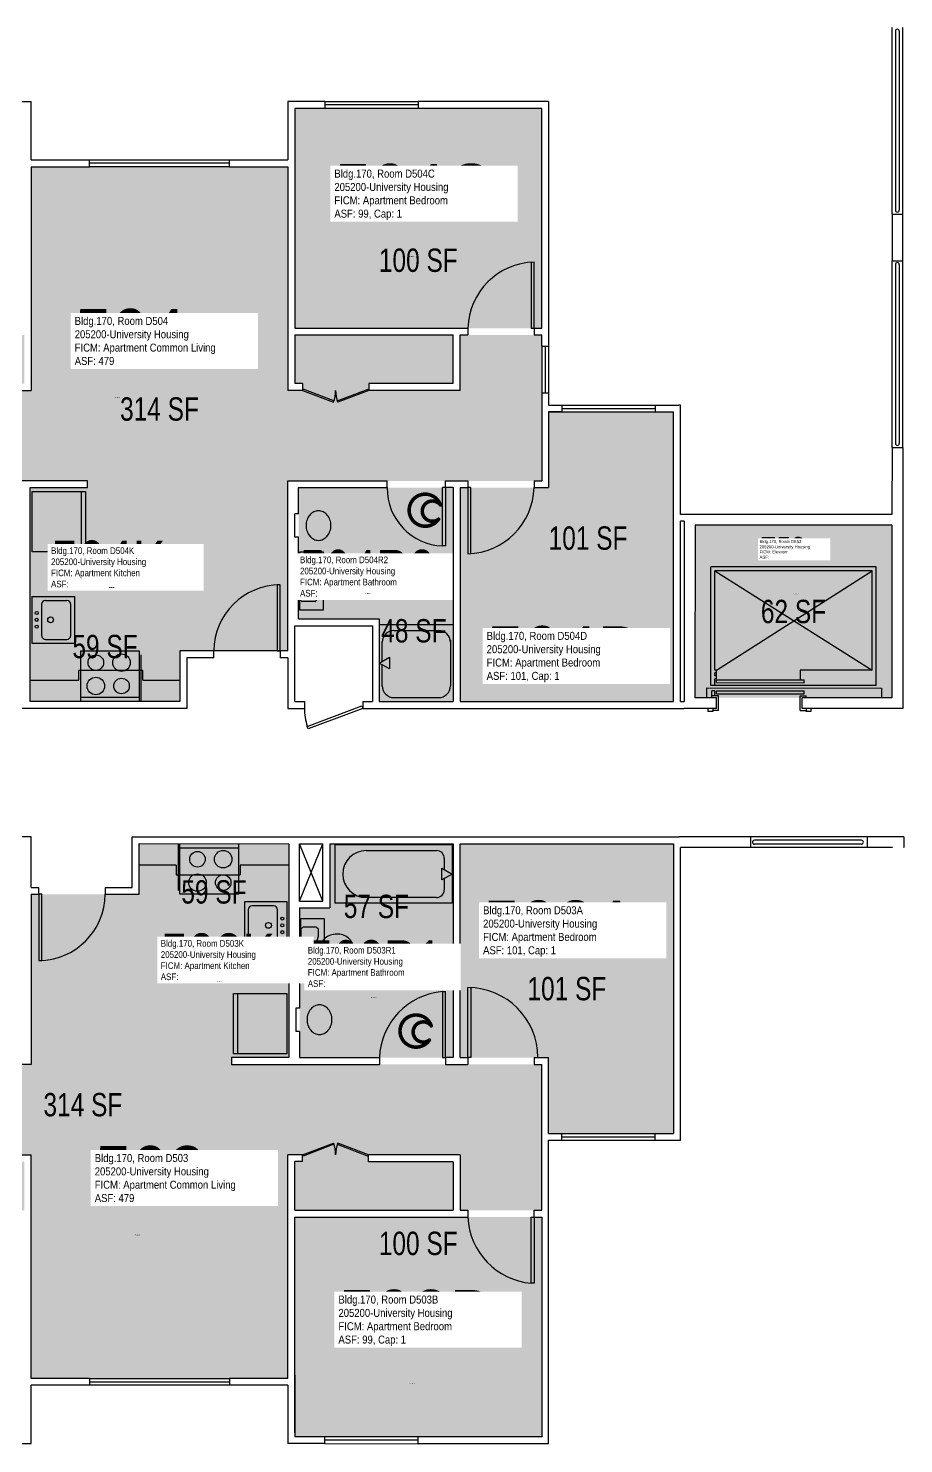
# Model space of a CAD drawing. Header units: inches. Extents: x -54 to 1917, y -52 to 2058.
# Drawn here: x 915 to 1365, y -52 to 676 of the extents above; entities that cross this region are included whole.
import ezdxf
from ezdxf.enums import TextEntityAlignment as Align

# ---------------------------------------------------------------- set-up
doc = ezdxf.new("R2010")
doc.units = ezdxf.units.IN
doc.header["$LTSCALE"] = 10
doc.header["$MEASUREMENT"] = 0
doc.layers.get('0').update_dxf_attribs({"linetype": 'CONTINUOUS'})
for name, color, linetype in [('A-DOOR', 2, 'CONTINUOUS'), ('A-FLOR', 3, 'CONTINUOUS'), ('A-GLAZ', 1, 'CONTINUOUS'), ('A-IDEN-ICON', 4, 'CONTINUOUS'), ('A-IDEN-RNUM', 7, 'CONTINUOUS'), ('A-IDEN-SNUM', 4, 'CONTINUOUS'), ('A-IDEN-VNUM', 4, 'CONTINUOUS'), ('A-WALL', 5, 'CONTINUOUS'), ('AREA-TEXT', 3, 'CONTINUOUS'), ('P-SANR-FIXT', 2, 'CONTINUOUS'), ('Rooms-Category-Color', 7, 'CONTINUOUS'), ('Rooms-College-Color', 7, 'CONTINUOUS'), ('Rooms-Department-Color', 7, 'CONTINUOUS'), ('Rooms-Division-Color', 7, 'CONTINUOUS'), ('Rooms-Information', 7, 'CONTINUOUS')]:
    doc.layers.add(name, color=color, linetype=linetype)
doc.styles.add('CP_AREA', font='arial.ttf', dxfattribs={"height": 15})
doc.styles.add('CP_ROOMSNUMBER', font='arial.ttf', dxfattribs={"height": 1})
doc.styles.add('CP_ROOMVNUMBER', font='arial.ttf', dxfattribs={"width": 0.85, "height": 0.075})

# ---------------------------------------------------------------- blocks, each defined once
blk = doc.blocks.new('CPBATH')
at = {"color": 0, "linetype": 'ByBlock', "const_width": 0.0127}
for points in [[(0.0571, 0.0168, 0.861492), (-0.0551, 0, 1)], [(-0.0551, 0, 0.726902), (0.0487, -0.0337, 1)], [(0.0571, 0.0168, 0.729002), (-0.0084, -0.0042, 1)], [(-0.0084, -0.0042, 0.609468), (0.0487, -0.0337, 1)]]:
    blk.add_lwpolyline(points, format="xyb", dxfattribs=at)
at = {"color": 0, "linetype": 'ByBlock', "const_width": 0.00637}
for points in [[(0.0544, 0.0152, 1), (0.0599, 0.0184, 1)], [(0.0459, -0.0353, 1), (0.0515, -0.0321, 1)]]:
    blk.add_lwpolyline(points, format="xyb", close=True, dxfattribs=at)

msp = doc.modelspace()

# ---------------------------------------------------------------- hatches: boundary and pattern name
at = {"layer": 'Rooms-Category-Color', "true_color": 0x728ef3}
for points in [[(1051.58, 521.84), (1178.58, 521.82), (1178.59, 634.82), (1051.59, 634.84)], [(1178.56, 518.26), (1178.56, 443.26), (1048.06, 443.26), (1048.06, 355.76), (992.56, 355.76), (992.56, 439.76), (945.05, 439.76), (945.05, 443.26), (785.56, 443.26), (785.56, 518.26), (827.56, 518.26), (827.56, 489.76), (874.56, 489.76), (874.56, 493.26), (831.06, 493.26), (831.06, 518.26), (912.56, 518.26), (912.56, 493.26), (908.56, 493.26), (908.56, 489.76), (916.06, 489.76), (916.06, 604.76), (1048.06, 604.76), (1048.06, 489.76), (1055.56, 489.76), (1055.56, 493.26), (1051.56, 493.26), (1051.56, 518.26), (1133.06, 518.26), (1133.06, 493.26), (1089.56, 493.26), (1089.56, 489.76), (1136.56, 489.76), (1136.56, 518.26)], [(1182.08, 478.82), (1246.32, 478.82), (1246.31, 329.82), (1136.56, 329.83), (1136.57, 439.83), (1182.07, 439.82)], [(915.56, 439.76), (992.56, 439.76), (992.56, 329.76), (915.56, 329.76)], [(1133.06, 439.76), (1053.56, 439.76), (1053.56, 372.33), (1095.06, 372.33), (1095.06, 329.76), (1133.06, 329.76)], [(971.56, 256.76), (1048.56, 256.76), (1048.56, 146.76), (971.56, 146.76)], [(1069.56, 256.76), (1133.06, 256.76), (1133.06, 146.76), (1054.06, 146.76), (1054.06, 223.76), (1069.56, 223.76)], [(1136.59, 256.75), (1246.34, 256.74), (1246.32, 107.74), (1182.07, 107.74), (1182.08, 146.74), (1136.58, 146.75)], [(785.56, 68.26), (785.56, 143.26), (916.06, 143.26), (916.06, 230.76), (971.56, 230.76), (971.56, 146.76), (1019.07, 146.76), (1019.07, 143.26), (1178.56, 143.26), (1178.56, 68.26), (1136.56, 68.26), (1136.56, 96.76), (1089.56, 96.76), (1089.56, 93.26), (1133.06, 93.26), (1133.06, 68.26), (1051.56, 68.26), (1051.56, 93.26), (1055.56, 93.26), (1055.56, 96.76), (1048.06, 96.76), (1048.06, -18.24), (916.06, -18.24), (916.06, 96.76), (908.56, 96.76), (908.56, 93.26), (912.56, 93.26), (912.56, 68.26), (831.06, 68.26), (831.06, 93.26), (874.56, 93.26), (874.56, 96.76), (827.56, 96.76), (827.56, 68.26)], [(1051.57, 64.76), (1178.57, 64.74), (1178.56, -48.26), (1051.56, -48.24)]]:
    msp.add_hatch(color=171, dxfattribs=at).paths.add_polyline_path(points)
at = {"layer": 'Rooms-Category-Color', "true_color": 0xadadad}
msp.add_hatch(color=253, dxfattribs=at).paths.add_polyline_path([(1358.56, 331.77), (1358.57, 420.52), (1257.32, 420.54), (1257.31, 331.79)])
at = {"layer": 'Rooms-College-Color', "true_color": 0xadadad}
for points in [[(1051.58, 521.84), (1178.58, 521.82), (1178.59, 634.82), (1051.59, 634.84)], [(1178.56, 518.26), (1178.56, 443.26), (1048.06, 443.26), (1048.06, 355.76), (992.56, 355.76), (992.56, 439.76), (945.05, 439.76), (945.05, 443.26), (785.56, 443.26), (785.56, 518.26), (827.56, 518.26), (827.56, 489.76), (874.56, 489.76), (874.56, 493.26), (831.06, 493.26), (831.06, 518.26), (912.56, 518.26), (912.56, 493.26), (908.56, 493.26), (908.56, 489.76), (916.06, 489.76), (916.06, 604.76), (1048.06, 604.76), (1048.06, 489.76), (1055.56, 489.76), (1055.56, 493.26), (1051.56, 493.26), (1051.56, 518.26), (1133.06, 518.26), (1133.06, 493.26), (1089.56, 493.26), (1089.56, 489.76), (1136.56, 489.76), (1136.56, 518.26)], [(1182.08, 478.82), (1246.32, 478.82), (1246.31, 329.82), (1136.56, 329.83), (1136.57, 439.83), (1182.07, 439.82)], [(915.56, 439.76), (992.56, 439.76), (992.56, 329.76), (915.56, 329.76)], [(1133.06, 439.76), (1053.56, 439.76), (1053.56, 372.33), (1095.06, 372.33), (1095.06, 329.76), (1133.06, 329.76)], [(1358.56, 331.77), (1358.57, 420.52), (1257.32, 420.54), (1257.31, 331.79)], [(971.56, 256.76), (1048.56, 256.76), (1048.56, 146.76), (971.56, 146.76)], [(1069.56, 256.76), (1133.06, 256.76), (1133.06, 146.76), (1054.06, 146.76), (1054.06, 223.76), (1069.56, 223.76)], [(1136.59, 256.75), (1246.34, 256.74), (1246.32, 107.74), (1182.07, 107.74), (1182.08, 146.74), (1136.58, 146.75)], [(785.56, 68.26), (785.56, 143.26), (916.06, 143.26), (916.06, 230.76), (971.56, 230.76), (971.56, 146.76), (1019.07, 146.76), (1019.07, 143.26), (1178.56, 143.26), (1178.56, 68.26), (1136.56, 68.26), (1136.56, 96.76), (1089.56, 96.76), (1089.56, 93.26), (1133.06, 93.26), (1133.06, 68.26), (1051.56, 68.26), (1051.56, 93.26), (1055.56, 93.26), (1055.56, 96.76), (1048.06, 96.76), (1048.06, -18.24), (916.06, -18.24), (916.06, 96.76), (908.56, 96.76), (908.56, 93.26), (912.56, 93.26), (912.56, 68.26), (831.06, 68.26), (831.06, 93.26), (874.56, 93.26), (874.56, 96.76), (827.56, 96.76), (827.56, 68.26)], [(1051.57, 64.76), (1178.57, 64.74), (1178.56, -48.26), (1051.56, -48.24)]]:
    msp.add_hatch(color=253, dxfattribs=at).paths.add_polyline_path(points)
at = {"layer": 'Rooms-Department-Color', "true_color": 0x604aed}
for points in [[(1051.58, 521.84), (1178.58, 521.82), (1178.59, 634.82), (1051.59, 634.84)], [(1178.56, 518.26), (1178.56, 443.26), (1048.06, 443.26), (1048.06, 355.76), (992.56, 355.76), (992.56, 439.76), (945.05, 439.76), (945.05, 443.26), (785.56, 443.26), (785.56, 518.26), (827.56, 518.26), (827.56, 489.76), (874.56, 489.76), (874.56, 493.26), (831.06, 493.26), (831.06, 518.26), (912.56, 518.26), (912.56, 493.26), (908.56, 493.26), (908.56, 489.76), (916.06, 489.76), (916.06, 604.76), (1048.06, 604.76), (1048.06, 489.76), (1055.56, 489.76), (1055.56, 493.26), (1051.56, 493.26), (1051.56, 518.26), (1133.06, 518.26), (1133.06, 493.26), (1089.56, 493.26), (1089.56, 489.76), (1136.56, 489.76), (1136.56, 518.26)], [(1182.08, 478.82), (1246.32, 478.82), (1246.31, 329.82), (1136.56, 329.83), (1136.57, 439.83), (1182.07, 439.82)], [(915.56, 439.76), (992.56, 439.76), (992.56, 329.76), (915.56, 329.76)], [(1133.06, 439.76), (1053.56, 439.76), (1053.56, 372.33), (1095.06, 372.33), (1095.06, 329.76), (1133.06, 329.76)], [(971.56, 256.76), (1048.56, 256.76), (1048.56, 146.76), (971.56, 146.76)], [(1069.56, 256.76), (1133.06, 256.76), (1133.06, 146.76), (1054.06, 146.76), (1054.06, 223.76), (1069.56, 223.76)], [(1136.59, 256.75), (1246.34, 256.74), (1246.32, 107.74), (1182.07, 107.74), (1182.08, 146.74), (1136.58, 146.75)], [(785.56, 68.26), (785.56, 143.26), (916.06, 143.26), (916.06, 230.76), (971.56, 230.76), (971.56, 146.76), (1019.07, 146.76), (1019.07, 143.26), (1178.56, 143.26), (1178.56, 68.26), (1136.56, 68.26), (1136.56, 96.76), (1089.56, 96.76), (1089.56, 93.26), (1133.06, 93.26), (1133.06, 68.26), (1051.56, 68.26), (1051.56, 93.26), (1055.56, 93.26), (1055.56, 96.76), (1048.06, 96.76), (1048.06, -18.24), (916.06, -18.24), (916.06, 96.76), (908.56, 96.76), (908.56, 93.26), (912.56, 93.26), (912.56, 68.26), (831.06, 68.26), (831.06, 93.26), (874.56, 93.26), (874.56, 96.76), (827.56, 96.76), (827.56, 68.26)], [(1051.57, 64.76), (1178.57, 64.74), (1178.56, -48.26), (1051.56, -48.24)]]:
    msp.add_hatch(color=173, dxfattribs=at).paths.add_polyline_path(points)
at = {"layer": 'Rooms-Department-Color', "true_color": 0xacacac}
msp.add_hatch(color=253, dxfattribs=at).paths.add_polyline_path([(1358.56, 331.77), (1358.57, 420.52), (1257.32, 420.54), (1257.31, 331.79)])
at = {"layer": 'Rooms-Division-Color', "true_color": 0x604aed}
for points in [[(1051.58, 521.84), (1178.58, 521.82), (1178.59, 634.82), (1051.59, 634.84)], [(1178.56, 518.26), (1178.56, 443.26), (1048.06, 443.26), (1048.06, 355.76), (992.56, 355.76), (992.56, 439.76), (945.05, 439.76), (945.05, 443.26), (785.56, 443.26), (785.56, 518.26), (827.56, 518.26), (827.56, 489.76), (874.56, 489.76), (874.56, 493.26), (831.06, 493.26), (831.06, 518.26), (912.56, 518.26), (912.56, 493.26), (908.56, 493.26), (908.56, 489.76), (916.06, 489.76), (916.06, 604.76), (1048.06, 604.76), (1048.06, 489.76), (1055.56, 489.76), (1055.56, 493.26), (1051.56, 493.26), (1051.56, 518.26), (1133.06, 518.26), (1133.06, 493.26), (1089.56, 493.26), (1089.56, 489.76), (1136.56, 489.76), (1136.56, 518.26)], [(1182.08, 478.82), (1246.32, 478.82), (1246.31, 329.82), (1136.56, 329.83), (1136.57, 439.83), (1182.07, 439.82)], [(915.56, 439.76), (992.56, 439.76), (992.56, 329.76), (915.56, 329.76)], [(1133.06, 439.76), (1053.56, 439.76), (1053.56, 372.33), (1095.06, 372.33), (1095.06, 329.76), (1133.06, 329.76)], [(971.56, 256.76), (1048.56, 256.76), (1048.56, 146.76), (971.56, 146.76)], [(1069.56, 256.76), (1133.06, 256.76), (1133.06, 146.76), (1054.06, 146.76), (1054.06, 223.76), (1069.56, 223.76)], [(1136.59, 256.75), (1246.34, 256.74), (1246.32, 107.74), (1182.07, 107.74), (1182.08, 146.74), (1136.58, 146.75)], [(785.56, 68.26), (785.56, 143.26), (916.06, 143.26), (916.06, 230.76), (971.56, 230.76), (971.56, 146.76), (1019.07, 146.76), (1019.07, 143.26), (1178.56, 143.26), (1178.56, 68.26), (1136.56, 68.26), (1136.56, 96.76), (1089.56, 96.76), (1089.56, 93.26), (1133.06, 93.26), (1133.06, 68.26), (1051.56, 68.26), (1051.56, 93.26), (1055.56, 93.26), (1055.56, 96.76), (1048.06, 96.76), (1048.06, -18.24), (916.06, -18.24), (916.06, 96.76), (908.56, 96.76), (908.56, 93.26), (912.56, 93.26), (912.56, 68.26), (831.06, 68.26), (831.06, 93.26), (874.56, 93.26), (874.56, 96.76), (827.56, 96.76), (827.56, 68.26)], [(1051.57, 64.76), (1178.57, 64.74), (1178.56, -48.26), (1051.56, -48.24)]]:
    msp.add_hatch(color=173, dxfattribs=at).paths.add_polyline_path(points)
at = {"layer": 'Rooms-Division-Color', "true_color": 0xadadad}
msp.add_hatch(color=253, dxfattribs=at).paths.add_polyline_path([(1358.56, 331.77), (1358.57, 420.52), (1257.32, 420.54), (1257.31, 331.79)])

# ---------------------------------------------------------------- linework, layer by layer
at = {"layer": 'A-DOOR'}
for p, q in [((1173.08, 555.82), (1173.08, 521.82)), ((1174.58, 521.82), (1174.58, 555.82)), ((1173.08, 521.82), (1174.58, 521.82)), ((1055.83, 490.5), (1055.58, 489.84)), ((1055.58, 489.84), (1071.45, 483.75)), ((1071.7, 484.41), (1055.83, 490.5)), ((1073.45, 484.41), (1089.32, 490.49)), ((1089.58, 489.83), (1073.7, 483.75)), ((1089.32, 490.49), (1089.58, 489.83)), ((1071.45, 483.75), (1071.7, 484.41)), ((1073.7, 483.75), (1073.45, 484.41)), ((1129.07, 439.83), (1127.57, 439.83)), ((1127.57, 409.83), (1127.57, 439.83)), ((1129.07, 439.83), (1129.07, 409.83)), ((1142.07, 439.83), (1140.57, 439.83)), ((1140.57, 439.83), (1140.57, 405.83)), ((1142.07, 405.83), (1142.07, 439.83)), ((1129.07, 409.83), (1127.57, 409.83)), ((1042.57, 389.84), (1042.56, 355.84)), ((1044.07, 389.84), (1042.57, 389.84)), ((1044.06, 355.84), (1044.07, 389.84)), ((1044.06, 355.84), (1010.06, 355.84)), ((1042.56, 355.84), (1044.06, 355.84)), ((1057.99, 317.07), (1086.06, 327.65)), ((1086.06, 327.65), (1086.56, 326.33)), ((1086.56, 326.33), (1058.49, 315.75)), ((1058.49, 315.75), (1057.99, 317.07)), ((920.09, 230.77), (920.08, 196.77)), ((921.59, 230.77), (920.09, 230.77)), ((921.58, 196.77), (921.59, 230.77)), ((920.08, 196.77), (921.58, 196.77)), ((1140.58, 146.75), (1140.58, 182.75)), ((1142.08, 182.75), (1142.08, 146.75)), ((1127.58, 180.75), (1129.08, 180.75)), ((1127.58, 180.75), (1127.58, 146.75)), ((1129.08, 146.75), (1129.08, 180.75)), ((1127.58, 146.75), (1129.08, 146.75)), ((1142.08, 146.75), (1140.58, 146.75)), ((1055.57, 96.76), (1071.45, 102.84)), ((1071.7, 102.18), (1055.83, 96.1)), ((1071.45, 102.84), (1071.7, 102.18)), ((1073.7, 102.84), (1073.45, 102.18)), ((1073.45, 102.18), (1089.32, 96.09)), ((1089.57, 96.75), (1073.7, 102.84)), ((1055.83, 96.1), (1055.57, 96.76)), ((1089.32, 96.09), (1089.57, 96.75)), ((1173.07, 30.74), (1173.07, 64.74)), ((1173.07, 64.74), (1174.57, 64.74)), ((1174.57, 64.74), (1174.57, 30.74)), ((1174.57, 30.74), (1173.07, 30.74))]:
    msp.add_line(p, q, dxfattribs=at)
for centre, radius, start, end in [((1175.54, 520.86), 34.97, 91.56957, 178.41804), ((1055.58, 489.84), 17, 339.01634, 359.9938), ((1089.58, 489.83), 17, 179.9938, 200.97126), ((1128.84, 439.57), 29.77, 179.50414, 267.54586), ((1139.61, 440.79), 34.97, 271.56957, 358.41804), ((1044.06, 355.84), 34, 89.9938, 179.9938), ((1083.75, 325.96), 27.2, 179.21789, 199.04598), ((920.09, 230.77), 34, 269.9938, 359.9938), ((1140.58, 146.75), 36, 359.9938, 89.9938), ((1130.68, 145.25), 35.64, 94.99207, 177.57987), ((1055.57, 96.76), 17, 359.9938, 20.97126), ((1089.57, 96.75), 17, 159.01634, 179.9938), ((1176.21, 66.28), 35.67, 182.4583, 264.94497)]:
    msp.add_arc(centre, radius, start, end, dxfattribs=at)
at = {"layer": 'A-FLOR'}
for p, q in [((1360.33, 674.51), (1360.33, 582.51)), ((1362.33, 674.51), (1362.33, 582.51)), ((1360.33, 554.51), (1360.34, 462.51)), ((1362.33, 554.51), (1362.34, 462.51)), ((1350.44, 399.05), (1265.44, 399.06)), ((1265.44, 338.06), (1265.44, 399.06)), ((1348.44, 397.05), (1267.44, 397.06)), ((1267.44, 346.06), (1267.44, 397.06)), ((1267.44, 397.06), (1348.44, 346.05)), ((1268.44, 346.06), (1348.44, 397.05)), ((1348.44, 346.05), (1348.44, 397.05)), ((1350.44, 338.05), (1350.44, 399.05)), ((1268.44, 346.06), (1267.44, 346.06)), ((1268.44, 344.56), (1267.44, 344.56)), ((1267.44, 343.06), (1267.44, 344.56)), ((1268.44, 343.06), (1267.44, 343.06)), ((1268.44, 341.56), (1268.44, 346.06)), ((1311.44, 346.05), (1311.44, 341.05)), ((1348.44, 346.05), (1311.44, 346.05)), ((1263.19, 336.81), (1263.19, 331.81)), ((1263.19, 336.81), (1353.19, 336.8)), ((1350.44, 338.05), (1265.44, 338.06)), ((1265.94, 331.81), (1265.94, 335.31)), ((1267.44, 335.31), (1265.94, 335.31)), ((1267.44, 338.06), (1267.44, 341.56)), ((1268.44, 341.56), (1267.44, 341.56)), ((1267.44, 332.81), (1267.44, 335.31)), ((1268.44, 339.56), (1268.44, 341.06)), ((1268.44, 341.06), (1313.44, 341.05)), ((1268.44, 339.56), (1313.44, 339.55)), ((1268.44, 333.81), (1268.44, 335.31)), ((1268.44, 335.31), (1313.44, 335.3)), ((1313.44, 339.55), (1313.44, 341.05)), ((1313.44, 333.8), (1313.44, 335.3)), ((1353.19, 336.8), (1353.19, 331.8)), ((1267.19, 332.81), (1266.19, 332.81)), ((1269.44, 332.81), (1267.44, 332.81)), ((1268.44, 333.81), (1313.44, 333.8)), ((1269.43, 325.31), (1269.44, 332.81)), ((1311.43, 325.3), (1311.44, 332.8)), ((1311.44, 332.8), (1314.44, 332.8)), ((1314.44, 331.8), (1314.44, 332.8)), ((1263.95, 326.31), (1263.95, 324.81)), ((1266.45, 324.81), (1263.95, 324.81)), ((1266.45, 326.31), (1266.45, 324.81)), ((1269.43, 325.31), (1266.45, 325.31)), ((1311.43, 325.3), (1314.43, 325.3)), ((1314.43, 326.3), (1314.43, 324.8)), ((1314.43, 326.3), (1314.43, 325.3)), ((1316.93, 324.8), (1314.43, 324.8)), ((1316.93, 326.3), (1316.93, 324.8)), ((1054.09, 227.26), (1066.09, 256.76)), ((1066.09, 227.26), (1054.09, 256.76)), ((1342.84, 258.51), (1287.84, 258.51)), ((1342.84, 256.51), (1287.84, 256.51))]:
    msp.add_line(p, q, dxfattribs=at)
for centre, start, end in [((1361.33, 674.51), 0.00104, 180.00104), ((1361.33, 582.51), 180.00104, 0.00104), ((1361.33, 554.51), 0.00104, 180.00104), ((1361.34, 462.51), 180.00104, 0.00104)]:
    msp.add_arc(centre, 1, start, end, dxfattribs=at)
at = {"layer": 'A-FLOR', "extrusion": (-0.001852, 2.01619e-07, 0.999998)}
for centre, start, end in [((1287.84, 257.51, -2.38), 89.99376, 269.99376), ((1342.84, 257.51, -2.49), 269.99376, 89.99376)]:
    msp.add_arc(centre, 1, start, end, dxfattribs=at)
at = {"layer": 'A-GLAZ'}
for p, q in [((1067.09, 638.33), (1115.09, 638.33)), ((1115.09, 636.58), (1067.09, 636.58)), ((1115.09, 634.83), (1067.09, 634.83)), ((946.09, 608.35), (1018.09, 608.34)), ((1018.09, 606.59), (946.09, 606.6)), ((1018.09, 604.84), (946.09, 604.85)), ((1178.58, 512.57), (1178.58, 488.57)), ((1180.33, 512.57), (1180.33, 488.57)), ((1182.08, 512.57), (1182.08, 488.57)), ((1188.83, 482.32), (1236.83, 482.32)), ((1188.83, 480.57), (1236.83, 480.57)), ((1188.83, 478.82), (1236.82, 478.82)), ((1188.82, 107.74), (1236.82, 107.74)), ((1188.82, 105.99), (1236.82, 105.99)), ((1188.82, 104.24), (1236.82, 104.24)), ((946.06, -18.23), (1018.06, -18.24)), ((946.06, -19.98), (1018.06, -19.99)), ((1018.06, -21.74), (946.06, -21.73)), ((1115.06, -48.25), (1067.06, -48.24)), ((1115.06, -50), (1067.06, -49.99)), ((1067.06, -51.74), (1115.06, -51.75))]:
    msp.add_line(p, q, dxfattribs=at)
at = {"layer": 'A-WALL'}
for p, q in [((1358.58, 580.51), (1358.58, 676.51)), ((1364.08, 580.51), (1364.08, 676.51)), ((897.09, 638.35), (916.09, 638.35)), ((916.09, 608.35), (916.09, 638.35)), ((1067.09, 638.33), (1048.09, 638.34)), ((1048.09, 638.34), (1048.09, 608.34)), ((1067.09, 634.83), (1051.59, 634.84)), ((1051.59, 634.84), (1051.59, 603.09)), ((1067.09, 638.33), (1067.09, 634.83)), ((1182.09, 638.32), (1115.09, 638.33)), ((1115.09, 638.33), (1115.09, 634.83)), ((1178.59, 634.82), (1115.09, 634.83)), ((1178.58, 521.82), (1178.59, 634.82)), ((1182.09, 638.32), (1182.08, 512.57)), ((916.09, 604.85), (916.08, 489.85)), ((916.09, 608.35), (946.09, 608.35)), ((916.09, 604.85), (946.09, 604.85)), ((946.09, 604.85), (946.09, 608.35)), ((1018.09, 608.34), (1048.09, 608.34)), ((1018.09, 604.84), (1018.09, 608.34)), ((1018.09, 604.84), (1048.09, 604.84)), ((1048.09, 604.84), (1048.08, 489.84)), ((1051.59, 603.09), (1051.58, 521.84)), ((1358.58, 580.51), (1364.08, 580.51)), ((1358.58, 580.51), (1358.58, 556.51)), ((1364.08, 556.51), (1364.08, 580.51)), ((1358.58, 556.51), (1364.08, 556.51)), ((1358.59, 460.51), (1358.58, 556.51)), ((1364.09, 460.51), (1364.08, 556.51)), ((1051.58, 521.84), (1140.58, 521.83)), ((1051.58, 518.34), (1051.58, 493.34)), ((1051.58, 518.34), (1133.08, 518.33)), ((1133.08, 493.33), (1133.08, 518.33)), ((1136.58, 518.33), (1140.58, 518.33)), ((1136.58, 489.83), (1136.58, 518.33)), ((1140.58, 521.83), (1140.58, 518.33)), ((1174.58, 521.82), (1178.58, 521.82)), ((1174.58, 521.82), (1174.58, 518.32)), ((1174.58, 518.32), (1178.58, 518.32)), ((1178.58, 512.57), (1178.58, 518.32)), ((1178.58, 512.57), (1182.08, 512.57)), ((908.58, 489.85), (916.08, 489.85)), ((1055.58, 489.84), (1048.08, 489.84)), ((1055.58, 493.34), (1051.58, 493.34)), ((1055.58, 493.34), (1055.58, 489.84)), ((1089.58, 493.33), (1089.58, 489.83)), ((1133.08, 493.33), (1089.58, 493.33)), ((1136.58, 489.83), (1089.58, 489.83)), ((1178.58, 488.57), (1178.58, 482.82)), ((1178.58, 488.57), (1182.08, 488.57)), ((1182.08, 488.57), (1182.08, 482.32)), ((1178.58, 482.82), (1178.57, 443.32)), ((1182.08, 482.32), (1188.83, 482.32)), ((1188.83, 482.32), (1188.83, 478.82)), ((1236.83, 482.32), (1236.82, 478.82)), ((1236.83, 482.32), (1249.08, 482.31)), ((1249.83, 482.31), (1249.08, 482.31)), ((1249.82, 426.06), (1249.83, 482.31)), ((1182.08, 478.82), (1182.07, 439.82)), ((1188.83, 478.82), (1182.08, 478.82)), ((1182.08, 478.82), (1188.83, 478.82)), ((1236.82, 478.82), (1246.32, 478.82)), ((1246.31, 329.82), (1246.32, 478.82)), ((1358.59, 460.51), (1358.57, 426.05)), ((1358.59, 460.51), (1364.09, 460.51)), ((1364.09, 460.51), (1364.07, 426.05)), ((915.57, 443.35), (869.07, 443.36)), ((915.56, 329.85), (915.57, 439.85)), ((945.06, 443.35), (915.57, 443.35)), ((915.57, 439.85), (945.06, 439.85)), ((945.06, 439.85), (945.06, 443.35)), ((1048.06, 355.84), (1048.07, 443.34)), ((1048.07, 443.34), (1099.07, 443.33)), ((1053.57, 426.34), (1053.57, 439.84)), ((1053.57, 439.84), (1099.07, 439.83)), ((1099.07, 439.83), (1099.07, 443.33)), ((1129.07, 443.33), (1140.57, 443.33)), ((1129.07, 439.83), (1129.07, 443.33)), ((1129.07, 439.83), (1129.07, 443.33)), ((1133.07, 439.83), (1129.07, 439.83)), ((1133.07, 439.83), (1133.06, 329.83)), ((1136.57, 439.83), (1136.56, 329.83)), ((1136.57, 439.83), (1140.57, 439.83)), ((1140.57, 443.33), (1140.57, 439.83)), ((1174.57, 443.32), (1174.57, 439.82)), ((1174.57, 443.32), (1178.57, 443.32)), ((1174.57, 439.82), (1182.07, 439.82)), ((1053.57, 426.34), (1051.57, 426.34)), ((1051.57, 414.34), (1051.57, 426.34)), ((1249.81, 329.81), (1249.82, 422.56)), ((1251.82, 426.06), (1249.82, 426.06)), ((1251.82, 422.56), (1249.82, 422.56)), ((1251.82, 422.56), (1251.81, 329.81)), ((1358.57, 426.05), (1251.82, 426.06)), ((1364.07, 426.05), (1364.06, 326.3)), ((1257.32, 420.56), (1257.31, 331.81)), ((1358.57, 420.55), (1257.32, 420.56)), ((1358.57, 420.55), (1358.56, 331.8)), ((1053.57, 414.34), (1051.57, 414.34)), ((1053.56, 372.34), (1053.57, 414.34)), ((1053.56, 372.34), (1095.06, 372.33)), ((1095.06, 372.33), (1095.06, 329.83)), ((1051.56, 329.84), (1051.56, 368.84)), ((1051.56, 368.84), (1091.56, 368.83)), ((1091.56, 368.83), (1091.56, 329.83)), ((1010.06, 355.84), (992.56, 355.84)), ((992.56, 355.84), (992.56, 329.84)), ((1010.06, 352.34), (996.06, 352.34)), ((996.06, 352.34), (996.06, 326.34)), ((1010.06, 352.34), (1010.06, 355.84)), ((1044.06, 355.84), (1044.06, 352.34)), ((1048.06, 355.84), (1044.06, 355.84)), ((1048.06, 352.34), (1044.06, 352.34)), ((1048.06, 352.34), (1048.06, 326.34)), ((992.56, 329.84), (915.56, 329.85)), ((1051.56, 329.84), (1056.56, 329.84)), ((1056.56, 329.84), (1056.56, 326.34)), ((1086.56, 329.83), (1091.56, 329.83)), ((1086.56, 329.83), (1086.56, 326.33)), ((1095.06, 329.83), (1133.06, 329.83)), ((1136.56, 329.83), (1246.31, 329.82)), ((1249.81, 329.81), (1251.81, 329.81)), ((1268.44, 331.81), (1257.31, 331.81)), ((1268.43, 326.31), (1268.44, 331.81)), ((1312.43, 326.3), (1312.44, 331.8)), ((1358.56, 331.8), (1312.44, 331.8)), ((996.06, 326.34), (910.06, 326.35)), ((1048.06, 326.34), (1056.56, 326.34)), ((1086.56, 326.33), (1249.06, 326.31)), ((1249.06, 326.31), (1251.81, 326.31)), ((1268.43, 326.31), (1251.81, 326.31)), ((1364.06, 326.3), (1312.43, 326.3)), ((916.09, 260.27), (907.59, 260.27)), ((916.09, 234.27), (916.09, 260.27)), ((968.09, 234.27), (968.09, 260.27)), ((968.09, 260.27), (1249.09, 260.24)), ((971.59, 256.77), (1048.59, 256.76)), ((971.59, 230.77), (971.59, 256.77)), ((1048.59, 256.76), (1048.58, 146.76)), ((1054.09, 256.76), (1066.09, 256.76)), ((1054.09, 227.26), (1054.09, 256.76)), ((1066.09, 227.26), (1066.09, 256.76)), ((1069.59, 256.76), (1133.09, 256.75)), ((1069.59, 256.76), (1069.59, 223.76)), ((1133.09, 256.75), (1133.08, 146.75)), ((1136.58, 146.75), (1136.59, 256.75)), ((1136.59, 256.75), (1246.34, 256.74)), ((1246.34, 256.74), (1246.32, 107.74)), ((1285.84, 260.26), (1249.08, 260.27)), ((1249.82, 104.24), (1249.84, 254.77)), ((1285.84, 254.76), (1249.84, 254.77)), ((1285.84, 260.26), (1285.84, 254.76)), ((1345.84, 260.24), (1285.84, 260.26)), ((1345.84, 254.76), (1285.84, 254.76)), ((1364.57, 260.23), (1345.84, 260.24)), ((1345.84, 260.24), (1345.84, 254.76)), ((1358.9, 254.73), (1345.84, 254.76)), ((1364.58, 254.73), (1364.49, 254.73)), ((1364.57, 260.23), (1364.58, 254.73)), ((916.09, 234.27), (920.09, 234.27)), ((920.09, 230.77), (920.09, 234.27)), ((954.09, 234.27), (968.09, 234.27)), ((954.09, 234.27), (954.09, 230.77)), ((916.09, 230.77), (916.08, 143.27)), ((916.09, 230.77), (920.09, 230.77)), ((954.09, 230.77), (971.59, 230.77)), ((1054.09, 227.26), (1066.09, 227.26)), ((1054.09, 223.76), (1054.08, 172.26)), ((1054.09, 223.76), (1069.59, 223.76)), ((1054.08, 172.26), (1052.07, 172.26)), ((1052.07, 172.26), (1052.07, 160.26)), ((1054.08, 160.26), (1052.07, 160.26)), ((1054.08, 160.26), (1054.08, 146.76)), ((1019.09, 146.76), (1019.09, 143.26)), ((1048.58, 146.76), (1019.09, 146.76)), ((1054.08, 146.76), (1095.08, 146.75)), ((1071.7, 146.76), (1091.08, 146.75)), ((1095.08, 146.75), (1095.08, 143.25)), ((1129.08, 146.75), (1129.08, 143.25)), ((1133.08, 146.75), (1129.08, 146.75)), ((1136.58, 146.75), (1140.58, 146.75)), ((1140.58, 146.75), (1140.58, 143.25)), ((1140.58, 146.75), (1140.58, 143.25)), ((1174.58, 146.74), (1174.58, 143.24)), ((1174.58, 146.74), (1182.08, 146.74)), ((1182.07, 107.74), (1182.08, 146.74)), ((916.08, 143.27), (865.08, 143.28)), ((1019.09, 143.26), (1048.58, 143.26)), ((1048.58, 143.26), (1095.08, 143.25)), ((1129.08, 143.25), (1140.58, 143.25)), ((1174.58, 143.24), (1178.58, 143.24)), ((1178.57, 104.24), (1178.58, 143.24)), ((1178.57, 68.24), (1178.57, 104.24)), ((1182.06, -51.76), (1182.07, 104.24)), ((1182.07, 107.74), (1188.82, 107.74)), ((1182.07, 104.24), (1188.82, 104.24)), ((1188.82, 104.24), (1188.82, 107.74)), ((1236.82, 107.74), (1246.32, 107.74)), ((1236.82, 104.24), (1236.82, 107.74)), ((1236.82, 104.24), (1249.07, 104.24)), ((1249.07, 104.24), (1249.82, 104.24)), ((908.57, 96.77), (916.07, 96.77)), ((916.06, -18.23), (916.07, 96.77)), ((1048.06, -18.24), (1048.07, 96.76)), ((1055.57, 96.76), (1048.07, 96.76)), ((1055.57, 93.26), (1055.57, 96.76)), ((1089.57, 93.25), (1089.57, 96.75)), ((1136.57, 96.75), (1089.57, 96.75)), ((1136.57, 96.75), (1136.57, 68.25)), ((1055.57, 93.26), (1051.57, 93.26)), ((1051.57, 68.26), (1051.57, 93.26)), ((1133.07, 93.25), (1089.57, 93.25)), ((1133.07, 93.25), (1133.07, 68.25)), ((1051.57, 68.26), (1133.07, 68.25)), ((1136.57, 68.25), (1140.57, 68.25)), ((1140.57, 68.25), (1140.57, 64.75)), ((1174.57, 68.24), (1178.57, 68.24)), ((1174.57, 64.74), (1174.57, 68.24)), ((1051.56, -16.49), (1051.57, 64.76)), ((1051.57, 64.76), (1140.57, 64.75)), ((1174.57, 64.74), (1178.57, 64.74)), ((1178.57, 64.74), (1178.56, -48.26)), ((946.06, -18.23), (916.06, -18.23)), ((946.06, -21.73), (916.06, -21.73)), ((916.06, -51.73), (916.06, -21.73)), ((946.06, -18.23), (946.06, -21.73)), ((1048.06, -18.24), (1018.06, -18.24)), ((1018.06, -18.24), (1018.06, -21.74)), ((1048.06, -21.74), (1018.06, -21.74)), ((1048.06, -21.74), (1048.06, -51.74)), ((1051.56, -16.49), (1051.56, -48.24)), ((1051.56, -46.24), (1051.56, -16.49)), ((1067.06, -48.24), (1051.56, -48.24)), ((1067.06, -51.74), (1067.06, -48.24)), ((1178.56, -48.26), (1115.06, -48.25)), ((1115.06, -51.75), (1115.06, -48.25)), ((897.06, -51.73), (916.06, -51.73)), ((1067.06, -51.74), (1048.06, -51.74)), ((1182.06, -51.76), (1115.06, -51.75))]:
    msp.add_line(p, q, dxfattribs=at)
at = {"layer": 'P-SANR-FIXT'}
for p, q in [((916.57, 437.85), (944.07, 437.85)), ((916.57, 406.85), (916.57, 437.85)), ((941.82, 437.85), (941.82, 406.85)), ((944.07, 437.85), (944.07, 406.85)), ((944.07, 406.85), (916.57, 406.85)), ((1054.19, 406.75), (1066.19, 406.75)), ((1054.19, 376.75), (1054.19, 406.75)), ((1054.19, 382.34), (1054.19, 401.16)), ((1054.31, 401.46), (1055.07, 402.21)), ((1055.36, 402.34), (1062.19, 402.34)), ((1062.19, 402.34), (1063.07, 401.46)), ((1063.19, 401.16), (1063.19, 397.89)), ((1066.19, 406.75), (1066.19, 376.75)), ((1062.19, 394.28), (1062.19, 389.39)), ((1063.18, 397.78), (1062.21, 394.39)), ((1062.21, 389.28), (1063.17, 385.89)), ((1063.19, 385.78), (1063.19, 382.34)), ((916.47, 383.81), (916.47, 359.81)), ((916.47, 383.81), (938.47, 383.8)), ((921.47, 379.81), (921.47, 363.81)), ((923.47, 381.81), (934.47, 381.8)), ((936.47, 363.8), (936.47, 379.8)), ((938.47, 359.8), (938.47, 383.8)), ((1055.07, 381.46), (1054.19, 382.34)), ((1062.02, 381.34), (1055.36, 381.34)), ((1063.19, 382.34), (1062.31, 381.46)), ((1066.19, 376.75), (1054.19, 376.75)), ((1133.06, 369.33), (1095.06, 369.33)), ((1102.56, 366.36), (1125.56, 366.36)), ((916.47, 359.81), (938.47, 359.8)), ((923.47, 361.81), (934.47, 361.8)), ((1096.56, 350.48), (1096.56, 360.36)), ((1131.56, 361.36), (1131.56, 337.86)), ((941.56, 355.85), (971.56, 355.84)), ((941.56, 329.85), (941.56, 355.85)), ((971.56, 355.84), (971.56, 329.84)), ((972.56, 329.84), (972.56, 353.84)), ((1095.06, 349.61), (1100.26, 352.61)), ((1100.26, 346.61), (1095.06, 349.61)), ((1100.26, 352.61), (1100.26, 346.61)), ((940.63, 340.92), (940.63, 345.85)), ((973.56, 345.84), (940.63, 345.85)), ((973.56, 340.92), (973.56, 345.84)), ((1096.56, 337.86), (1096.56, 348.75)), ((915.56, 340.92), (940.63, 340.92)), ((973.56, 340.92), (992.56, 340.91)), ((971.56, 331.92), (941.56, 331.93)), ((1102.56, 331.86), (1125.56, 331.86)), ((991.59, 256.76), (991.59, 232.76)), ((992.59, 230.76), (992.59, 256.76)), ((1022.59, 256.76), (1022.59, 230.76)), ((1072.22, 256.13), (1072.21, 226.13)), ((1132.47, 256.12), (1072.22, 256.13)), ((1132.47, 256.12), (1132.46, 226.12)), ((992.59, 254.69), (1022.59, 254.68)), ((1088.28, 253.18), (1124.43, 253.17)), ((1128.45, 249.16), (1128.45, 243.44)), ((990.59, 245.69), (971.59, 245.7)), ((990.59, 245.69), (990.59, 240.76)), ((990.59, 240.76), (1023.52, 240.76)), ((1023.52, 245.69), (1023.52, 240.76)), ((1048.59, 245.69), (1023.52, 245.69)), ((1127.27, 244.12), (1132.46, 241.12)), ((1127.27, 238.12), (1127.27, 244.12)), ((1132.46, 241.12), (1127.27, 238.12)), ((1128.45, 238.81), (1128.45, 233.09)), ((1022.59, 230.76), (992.59, 230.76)), ((1047.68, 226.8), (1025.68, 226.8)), ((1025.68, 226.8), (1025.68, 202.8)), ((1047.68, 202.8), (1047.68, 226.8)), ((1132.46, 226.12), (1072.21, 226.13)), ((1124.43, 229.07), (1088.28, 229.08)), ((1027.68, 222.8), (1027.68, 206.8)), ((1040.68, 224.8), (1029.68, 224.8)), ((1042.68, 206.8), (1042.68, 222.8)), ((1054.71, 188.34), (1054.71, 218.34)), ((1054.71, 218.34), (1066.71, 218.34)), ((1066.71, 218.34), (1066.71, 188.34)), ((1055.59, 213.63), (1054.71, 212.76)), ((1054.71, 212.76), (1054.71, 193.93)), ((1062.54, 213.76), (1055.88, 213.76)), ((1063.71, 212.76), (1062.83, 213.63)), ((1063.71, 209.26), (1063.71, 212.76)), ((1040.68, 204.8), (1029.68, 204.8)), ((1062.71, 200.81), (1062.71, 205.7)), ((1062.73, 205.81), (1063.71, 209.26)), ((1047.68, 202.8), (1025.68, 202.8)), ((1063.71, 197.26), (1062.73, 200.7)), ((1063.71, 193.93), (1063.71, 197.26)), ((1054.83, 193.63), (1055.71, 192.76)), ((1055.71, 192.76), (1062.71, 192.76)), ((1062.71, 192.76), (1063.59, 193.63)), ((1066.71, 188.34), (1054.71, 188.34)), ((1020.08, 179.76), (1047.58, 179.76)), ((1020.08, 148.76), (1020.08, 179.76)), ((1022.33, 148.76), (1022.33, 179.76)), ((1047.58, 179.76), (1047.58, 148.76)), ((1047.58, 148.76), (1020.08, 148.76))]:
    msp.add_line(p, q, dxfattribs=at)
for centre, radius in [((918.97, 375.35), 0.791), ((918.97, 371.85), 0.791), ((926.09, 371.85), 1.5), ((918.97, 368.35), 0.791), ((949.34, 349.85), 4), ((962.56, 349.85), 4.5), ((949.34, 337.85), 4.5), ((962.56, 337.85), 4), ((1001.59, 248.76), 4), ((1014.81, 248.76), 4.5), ((1001.59, 236.76), 4.5), ((1014.81, 236.76), 4), ((1045.18, 218.26), 0.791), ((1038.06, 214.76), 1.5), ((1045.18, 214.76), 0.791), ((1045.18, 211.26), 0.791)]:
    msp.add_circle(centre, radius, dxfattribs=at)
for centre, radius, start, end in [((1066.4, 420.33), 9, 160.76445, 179.9938), ((1065.12, 420.78), 7.65, 139.8929, 160.76445), ((1064.31, 421.46), 6.59, 116.18539, 139.8929), ((1063.79, 422.52), 5.42, 89.9938, 116.18539), ((1063.79, 422.52), 5.42, 63.80222, 89.9938), ((1063.28, 421.46), 6.59, 40.09471, 63.80222), ((1062.46, 420.78), 7.65, 19.22316, 40.09471), ((1061.19, 420.34), 9, 359.9938, 19.22316), ((1066.4, 420.33), 9, 179.9938, 199.22316), ((1065.12, 419.89), 7.65, 199.22316, 220.09471), ((1064.31, 419.21), 6.59, 220.09471, 243.80222), ((1063.28, 419.21), 6.59, 296.18539, 319.8929), ((1062.46, 419.89), 7.65, 319.8929, 340.76445), ((1061.19, 420.34), 9, 340.76445, 359.9938), ((1063.79, 418.15), 5.42, 243.80222, 269.9938), ((1063.79, 418.15), 5.42, 269.9938, 296.18539), ((1054.61, 401.16), 0.418, 134.9938, 179.9938), ((1055.36, 401.92), 0.418, 89.9938, 134.9938), ((1062.77, 401.16), 0.418, 359.9938, 44.9938), ((1062.61, 394.28), 0.418, 164.04841, 179.9938), ((1069.99, 391.83), 5.8, 153.29261, 179.9938), ((1071.3, 391.18), 7.26, 129.46626, 153.29261), ((1072.14, 390.15), 8.59, 108.82919, 129.46626), ((1072.69, 388.54), 10.29, 89.9938, 108.82919), ((1072.69, 388.54), 10.29, 71.15842, 89.9938), ((1073.24, 390.15), 8.59, 50.52134, 71.15842), ((1074.09, 391.18), 7.26, 26.69499, 50.52134), ((1075.39, 391.83), 5.8, 359.9938, 26.69499), ((1062.61, 389.39), 0.418, 179.9938, 195.9392), ((1062.77, 385.78), 0.418, 359.9938, 15.9392), ((1069.99, 391.83), 5.8, 179.9938, 206.69499), ((1071.3, 392.49), 7.26, 206.69499, 230.52134), ((1072.14, 393.51), 8.59, 230.52134, 251.15842), ((1072.71, 394.16), 9.43, 288.82919, 309.46626), ((1074.09, 392.49), 7.26, 309.46626, 333.29261), ((1075.39, 391.83), 5.8, 333.29261, 359.9938), ((923.47, 379.81), 2, 89.9938, 179.9938), ((934.47, 379.8), 2, 359.9938, 89.9938), ((1055.36, 381.75), 0.418, 224.9938, 269.9938), ((1062.02, 381.75), 0.418, 269.9938, 314.9938), ((1072.69, 395.13), 10.29, 251.15842, 269.9938), ((1073.21, 392.69), 7.87, 266.21837, 288.82919), ((1102.56, 360.36), 6, 89.9938, 179.9938), ((1125.56, 360.36), 6, 359.9938, 89.9938), ((923.47, 363.81), 2, 179.9938, 269.9938), ((934.47, 363.8), 2, 269.9938, 359.9938), ((1102.56, 337.86), 6, 179.9938, 269.9938), ((1125.56, 337.86), 6, 269.9938, 359.9938), ((1088.28, 241.13), 12.05, 89.9938, 269.9938), ((1124.43, 249.16), 4.02, 359.9938, 89.9938), ((1124.43, 233.09), 4.02, 269.9938, 359.9938), ((1029.68, 222.8), 2, 89.9938, 179.9938), ((1040.68, 222.8), 2, 359.9938, 89.9938), ((1055.88, 213.34), 0.418, 89.9938, 134.9938), ((1062.54, 213.34), 0.418, 44.9938, 89.9938), ((1029.68, 206.8), 2, 179.9938, 269.9938), ((1040.68, 206.8), 2, 269.9938, 359.9938), ((1063.13, 205.7), 0.418, 164.04841, 179.9938), ((1070.51, 203.26), 5.8, 153.29261, 179.9938), ((1071.81, 202.6), 7.26, 129.46626, 153.29261), ((1072.66, 201.57), 8.59, 108.82919, 129.46626), ((1073.21, 199.96), 10.29, 89.9938, 108.82919), ((1073.73, 202.4), 7.87, 71.15842, 93.76924), ((1073.22, 200.93), 9.43, 50.52134, 71.15842), ((1074.6, 202.6), 7.26, 26.69499, 50.52134), ((1075.91, 203.25), 5.8, 359.9938, 26.69499), ((1063.13, 200.81), 0.418, 179.9938, 195.9392), ((1070.51, 203.26), 5.8, 179.9938, 206.69499), ((1071.81, 203.91), 7.26, 206.69499, 230.52134), ((1072.66, 204.94), 8.59, 230.52134, 251.15842), ((1073.21, 206.55), 10.29, 251.15842, 269.9938), ((1073.21, 206.55), 10.29, 269.9938, 288.82919), ((1073.76, 204.94), 8.59, 288.82919, 309.46626), ((1074.6, 203.91), 7.26, 309.46626, 333.29261), ((1075.91, 203.25), 5.8, 333.29261, 359.9938), ((1055.13, 193.93), 0.418, 179.9938, 224.9938), ((1063.29, 193.93), 0.418, 314.9938, 359.9938), ((1066.89, 166.26), 9, 160.76445, 179.9938), ((1065.62, 166.7), 7.65, 139.8929, 160.76445), ((1064.81, 167.38), 6.59, 116.18539, 139.8929), ((1064.29, 168.44), 5.42, 89.9938, 116.18539), ((1064.29, 168.44), 5.42, 63.80222, 89.9938), ((1063.77, 167.38), 6.59, 40.09471, 63.80222), ((1062.96, 166.7), 7.65, 19.22316, 40.09471), ((1061.69, 166.26), 9, 359.9938, 19.22316), ((1066.89, 166.26), 9, 179.9938, 199.22316), ((1065.62, 165.81), 7.65, 199.22316, 220.09471), ((1064.81, 165.13), 6.59, 220.09471, 243.80222), ((1063.77, 165.13), 6.59, 296.18539, 319.8929), ((1062.96, 165.81), 7.65, 319.8929, 340.76445), ((1061.69, 166.26), 9, 340.76445, 359.9938), ((1064.29, 164.08), 5.42, 243.80222, 269.9938), ((1064.29, 164.08), 5.42, 269.9938, 296.18539)]:
    msp.add_arc(centre, radius, start, end, dxfattribs=at)

# ---------------------------------------------------------------- block references
at = {"layer": 'A-IDEN-ICON', "xscale": 144.0000000026583, "yscale": 144.0000000026583, "zscale": 144.0000000026583, "rotation": 1.963359894777775}
for p in [(1118.32, 428.22), (1113.63, 160.4)]:
    msp.add_blockref('CPBATH', p, dxfattribs=at)

# ---------------------------------------------------------------- texts
at = {"layer": 'A-IDEN-RNUM', "style": 'CP_ROOMSNUMBER'}
for s, p in [('0504-C0', (1110.24, 558.51)), ('0504-00', (958.83, 485.86)), ('0504-K0', (956.03, 388.31)), ('0504-R2', (1087.79, 385.14)), ('0E52-00', (1307.48, 384.94)), ('0504-D0', (1188.79, 361.92)), ('0503-K0', (1011.08, 185.59)), ('0503-R1', (1090.8, 177.43)), ('0503-A0', (1187.07, 179.84)), ('0503-00', (969.12, 55.43)), ('0503-B0', (1110.28, -20.86))]:
    msp.add_text(s, height=0.36, dxfattribs=at).set_placement(p)
at = {"layer": 'A-IDEN-SNUM', "style": 'CP_ROOMSNUMBER'}
for s, p in [('1700D504C0', (1110.24, 558.51)), ('1700D50400', (958.83, 485.86)), ('1700D504K0', (956.03, 388.31)), ('1700D504R2', (1087.79, 385.14)), ('1700DE5200', (1307.48, 384.94)), ('1700D504D0', (1188.79, 361.92)), ('1700D503K0', (1011.08, 185.59)), ('1700D503R1', (1090.8, 177.43)), ('1700D503A0', (1187.07, 179.84)), ('1700D50300', (969.12, 55.43)), ('1700D503B0', (1110.28, -20.86))]:
    msp.add_text(s, height=0.36, dxfattribs=at).set_placement(p)
at = {"layer": 'A-IDEN-VNUM', "style": 'CP_ROOMVNUMBER'}
for s, height, width, p in [('504C', 28.8, 0.85, (1071.95, 577.42)), ('504', 28.8, 0.85, (938.48, 502.86)), ('504K', 24, 0.75, (926.33, 388.52)), ('504R2', 24, 0.7, (1054.3, 383.79)), ('E52', 11.143, 0.85, (1290.49, 403.31)), ('504D', 28.8, 0.85, (1150.24, 339.75)), ('503A', 28.8, 0.85, (1148.4, 198.65)), ('503K', 24, 0.75, (982.72, 186.56, 0)), ('503R1', 24, 0.7, (1058.29, 183.06)), ('503', 28.8, 0.85, (948.78, 72.43)), ('503B', 28.8, 0.85, (1074.04, -1.52))]:
    msp.add_text(s, height=height, dxfattribs=dict(at, width=width)).set_placement(p)
at = {"layer": 'AREA-TEXT', "style": 'CP_AREA', "width": 0.75}
for s, p in [('100 SF', (1115.09, 556.76)), ('314 SF', (982.06, 480.26)), ('101 SF', (1202.34, 413.89)), ('62 SF', (1307.94, 376.15)), ('48 SF', (1112.81, 366.23)), ('59 SF', (954.06, 358.13)), ('59 SF', (1010.06, 231.96)), ('57 SF', (1093.56, 224.49)), ('101 SF', (1191.46, 182.24)), ('314 SF', (942.69, 122.57)), ('100 SF', (1115.06, 51.24))]:
    msp.add_text(s, height=12, dxfattribs=at).set_placement(p, align=Align.MIDDLE_CENTER)

# ---------------------------------------------------------------- next in the draw order: texts
at = {"layer": 'Rooms-Information', "attachment_point": 7, "style": 'CP_ROOMVNUMBER', "bg_fill": 3, "box_fill_scale": 1.5, "bg_fill_color": 256, "bg_fill_true_color": 13158600, "bg_fill_transparency": 0}
for s, insert, char_height, width in [('Bldg.170, Room D504C^M^J205200-University Housing^M^JFICM: Apartment Bedroom^M^JASF: 99, Cap: 1', (1071.95, 577.42), 4.1143, 92.16), ('Bldg.170, Room D504^M^J205200-University Housing^M^JFICM: Apartment Common Living^M^JASF: 479', (938.48, 502.86), 4.1143, 92.16), ('Bldg.170, Room D504K^M^J205200-University Housing^M^JFICM: Apartment Kitchen^M^JASF: ', (926.33, 388.52), 3.4286, 76.8), ('Bldg.170, Room DE52^M^J205200-University Housing^M^JFICM: Elevator^M^JASF: ', (1290.49, 403.31), 1.5919, 35.6584), ('Bldg.170, Room D504R2^M^J205200-University Housing^M^JFICM: Apartment Bathroom^M^JASF: ', (1054.3, 383.79), 3.4286, 76.8), ('Bldg.170, Room D504D^M^J205200-University Housing^M^JFICM: Apartment Bedroom^M^JASF: 101, Cap: 1', (1150.24, 339.75), 4.1143, 92.16), ('Bldg.170, Room D503A^M^J205200-University Housing^M^JFICM: Apartment Bedroom^M^JASF: 101, Cap: 1', (1148.4, 198.65), 4.1143, 92.16), ('Bldg.170, Room D503K^M^J205200-University Housing^M^JFICM: Apartment Kitchen^M^JASF: ', (982.72, 186.56, 0), 3.4286, 76.8), ('Bldg.170, Room D503^M^J205200-University Housing^M^JFICM: Apartment Common Living^M^JASF: 479', (948.78, 72.43), 4.1143, 92.16), ('Bldg.170, Room D503B^M^J205200-University Housing^M^JFICM: Apartment Bedroom^M^JASF: 99, Cap: 1', (1074.04, -1.52), 4.1143, 92.16)]:
    msp.add_mtext(s, dxfattribs=dict(at, insert=insert, char_height=char_height, width=width))

# ---------------------------------------------------------------- next in the draw order: texts
at = {"layer": 'Rooms-Information', "insert": (1058.29, 183.06), "char_height": 3.4286, "width": 76.8, "attachment_point": 7, "style": 'CP_ROOMVNUMBER', "bg_fill": 3, "box_fill_scale": 1.5, "bg_fill_color": 256, "bg_fill_true_color": 13158600, "bg_fill_transparency": 0}
msp.add_mtext('Bldg.170, Room D503R1^M^J205200-University Housing^M^JFICM: Apartment Bathroom^M^JASF: ', dxfattribs=at)

doc.saveas('drawing.dxf')
